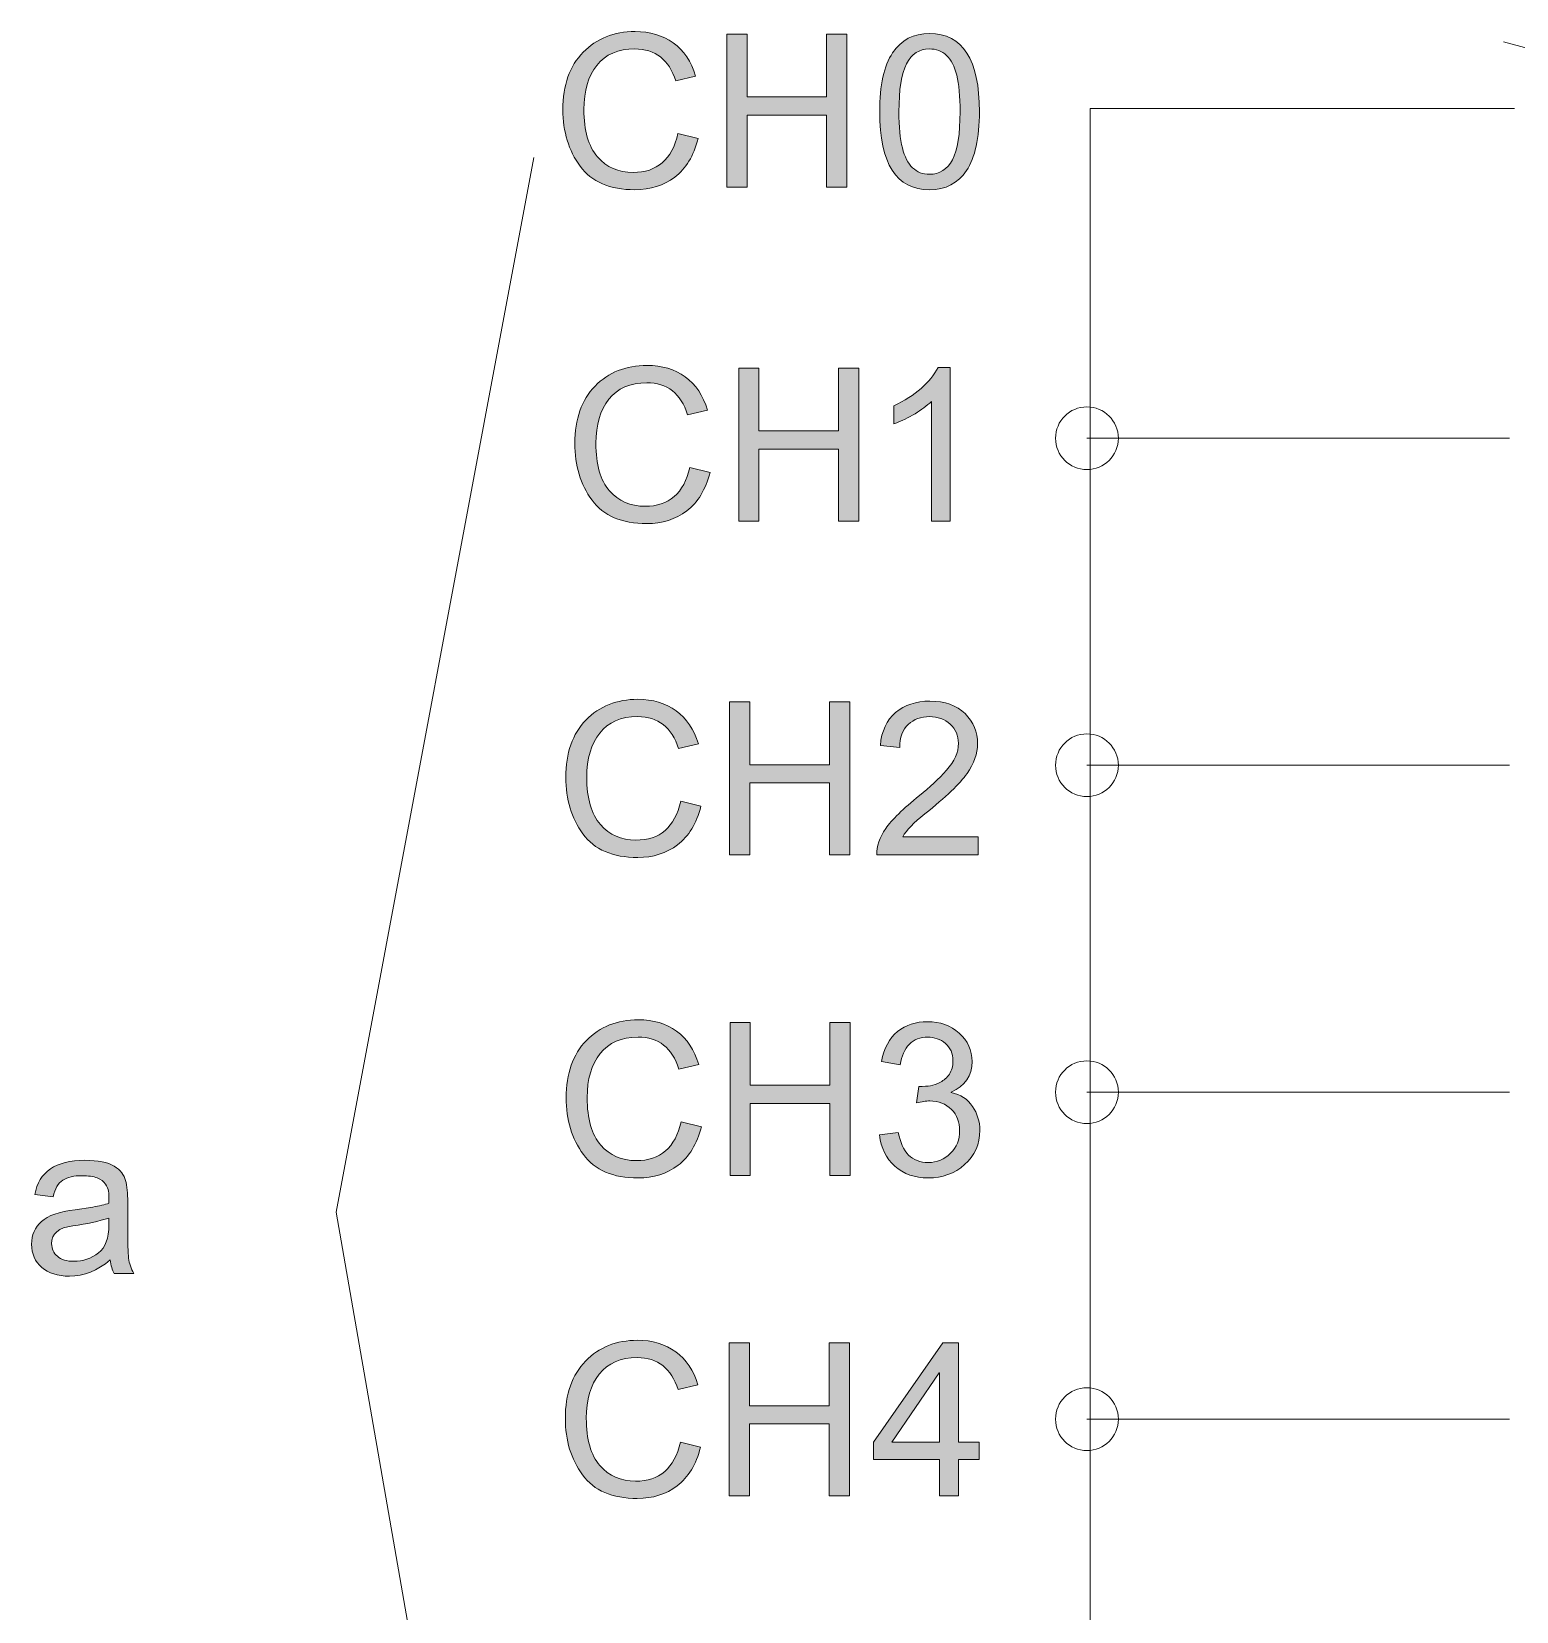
# Model space of a CAD drawing. Header units: inches. Extents: x -20 to 181, y -159 to -38.
# Drawn here: x -19.53 to 0.07, y -68.11 to -47.24 of the extents above; entities that cross this region are included whole.
import ezdxf

# ---------------------------------------------------------------- set-up
doc = ezdxf.new("R2010")
doc.units = ezdxf.units.IN
doc.header["$MEASUREMENT"] = 0
doc.layers.add('GRAPHIC', color=7, linetype='Continuous')
doc.layers.add('TEXT_NEUTRAL', color=7, linetype='Continuous')

# ---------------------------------------------------------------- blocks, each defined once
blk = doc.blocks.new('block 53')
at = {"layer": 'GRAPHIC', "lineweight": 0}
blk.add_lwpolyline([(-5.599, -65.568), (-5.599, -65.568)], dxfattribs=at)
blk.add_open_spline([(-6.013, -65.568), (-6.013, -65.339), (-5.828, -65.153), (-5.599, -65.153), (-5.37, -65.153), (-5.184, -65.339), (-5.184, -65.568), (-5.184, -65.797), (-5.37, -65.982), (-5.599, -65.982), (-5.828, -65.982), (-6.013, -65.797), (-6.013, -65.568)], degree=3, knots=[0, 0, 0, 0, 1, 1, 1, 2, 2, 2, 3, 3, 3, 4, 4, 4, 4], dxfattribs=at)
blk = doc.blocks.new('block 54')
at = {"layer": 'GRAPHIC', "lineweight": 0}
blk.add_lwpolyline([(-5.599, -61.249), (-5.599, -61.249)], dxfattribs=at)
blk.add_open_spline([(-6.013, -61.249), (-6.013, -61.02), (-5.828, -60.835), (-5.599, -60.835), (-5.37, -60.835), (-5.184, -61.02), (-5.184, -61.249), (-5.184, -61.478), (-5.37, -61.663), (-5.599, -61.663), (-5.828, -61.663), (-6.013, -61.478), (-6.013, -61.249)], degree=3, knots=[0, 0, 0, 0, 1, 1, 1, 2, 2, 2, 3, 3, 3, 4, 4, 4, 4], dxfattribs=at)
blk = doc.blocks.new('block 55')
at = {"layer": 'GRAPHIC', "lineweight": 0}
blk.add_lwpolyline([(-5.599, -56.93), (-5.599, -56.93)], dxfattribs=at)
blk.add_open_spline([(-6.013, -56.93), (-6.013, -56.702), (-5.828, -56.516), (-5.599, -56.516), (-5.37, -56.516), (-5.184, -56.702), (-5.184, -56.93), (-5.184, -57.159), (-5.37, -57.345), (-5.599, -57.345), (-5.828, -57.345), (-6.013, -57.159), (-6.013, -56.93)], degree=3, knots=[0, 0, 0, 0, 1, 1, 1, 2, 2, 2, 3, 3, 3, 4, 4, 4, 4], dxfattribs=at)
blk = doc.blocks.new('block 56')
at = {"layer": 'GRAPHIC', "lineweight": 0}
blk.add_lwpolyline([(-5.599, -52.612), (-5.599, -52.612)], dxfattribs=at)
blk.add_open_spline([(-6.013, -52.612), (-6.013, -52.383), (-5.828, -52.197), (-5.599, -52.197), (-5.37, -52.197), (-5.184, -52.383), (-5.184, -52.612), (-5.184, -52.841), (-5.37, -53.026), (-5.599, -53.026), (-5.828, -53.026), (-6.013, -52.841), (-6.013, -52.612)], degree=3, knots=[0, 0, 0, 0, 1, 1, 1, 2, 2, 2, 3, 3, 3, 4, 4, 4, 4], dxfattribs=at)
blk = doc.blocks.new('block 140')
at = {"layer": 'TEXT_NEUTRAL', "true_color": 0x1b1b19}
h = blk.add_hatch(color=250, dxfattribs=at)
h.dxf.hatch_style = 2
edge = h.paths.add_edge_path()
edge.add_spline(control_points=[(-10.695, -57.473), (-10.754, -57.7), (-10.856, -57.87), (-11.003, -57.981), (-11.149, -58.093), (-11.325, -58.149), (-11.53, -58.149), (-11.861, -58.149), (-12.102, -58.045), (-12.253, -57.838), (-12.404, -57.631), (-12.479, -57.382), (-12.479, -57.09), (-12.479, -56.768), (-12.39, -56.516), (-12.213, -56.333), (-12.035, -56.151), (-11.806, -56.06), (-11.527, -56.06), (-11.331, -56.06), (-11.162, -56.11), (-11.023, -56.21), (-10.883, -56.31), (-10.785, -56.457), (-10.729, -56.649), (-10.729, -56.649), (-10.991, -56.711), (-10.991, -56.711), (-11.035, -56.571), (-11.102, -56.465), (-11.192, -56.394), (-11.282, -56.324), (-11.395, -56.288), (-11.53, -56.288), (-11.75, -56.288), (-11.918, -56.361), (-12.031, -56.505), (-12.145, -56.65), (-12.202, -56.844), (-12.202, -57.088), (-12.202, -57.369), (-12.142, -57.578), (-12.023, -57.715), (-11.903, -57.852), (-11.746, -57.92), (-11.553, -57.92), (-11.395, -57.92), (-11.267, -57.877), (-11.168, -57.792), (-11.069, -57.706), (-11, -57.578), (-10.961, -57.406), (-10.961, -57.406), (-10.695, -57.473), (-10.695, -57.473)], knot_values=[0, 0, 0, 0, 1, 1, 1, 2, 2, 2, 3, 3, 3, 4, 4, 4, 5, 5, 5, 6, 6, 6, 7, 7, 7, 8, 8, 8, 9, 9, 9, 10, 10, 10, 11, 11, 11, 12, 12, 12, 13, 13, 13, 14, 14, 14, 15, 15, 15, 16, 16, 16, 17, 17, 17, 18, 18, 18, 18], degree=3, periodic=1)
h = blk.add_hatch(color=250, dxfattribs=at)
h.dxf.hatch_style = 2
h.paths.add_polyline_path([(-8.73, -58.114), (-8.998, -58.114), (-8.998, -57.163), (-10.048, -57.163), (-10.048, -58.114), (-10.316, -58.114), (-10.316, -56.094), (-10.048, -56.094), (-10.048, -56.924), (-8.998, -56.924), (-8.998, -56.094), (-8.73, -56.094)])
h = blk.add_hatch(color=250, dxfattribs=at)
h.dxf.hatch_style = 2
edge = h.paths.add_edge_path()
edge.add_spline(control_points=[(-7.036, -58.114), (-7.036, -58.114), (-8.374, -58.114), (-8.374, -58.114), (-8.374, -58), (-8.335, -57.885), (-8.255, -57.768), (-8.176, -57.652), (-8.027, -57.506), (-7.809, -57.33), (-7.676, -57.224), (-7.557, -57.112), (-7.452, -56.995), (-7.348, -56.877), (-7.295, -56.76), (-7.295, -56.641), (-7.295, -56.539), (-7.331, -56.455), (-7.404, -56.388), (-7.476, -56.322), (-7.567, -56.288), (-7.677, -56.288), (-7.788, -56.288), (-7.882, -56.323), (-7.957, -56.391), (-8.032, -56.459), (-8.07, -56.562), (-8.071, -56.698), (-8.071, -56.698), (-8.326, -56.669), (-8.326, -56.669), (-8.31, -56.479), (-8.243, -56.335), (-8.124, -56.235), (-8.005, -56.135), (-7.854, -56.084), (-7.672, -56.084), (-7.473, -56.084), (-7.319, -56.139), (-7.208, -56.249), (-7.097, -56.359), (-7.042, -56.491), (-7.042, -56.647), (-7.042, -56.776), (-7.088, -56.907), (-7.182, -57.04), (-7.275, -57.173), (-7.461, -57.35), (-7.739, -57.573), (-7.885, -57.689), (-7.982, -57.79), (-8.03, -57.875), (-8.03, -57.875), (-7.036, -57.875), (-7.036, -57.875), (-7.036, -57.875), (-7.036, -58.114), (-7.036, -58.114)], knot_values=[0, 0, 0, 0, 1, 1, 1, 2, 2, 2, 3, 3, 3, 4, 4, 4, 5, 5, 5, 6, 6, 6, 7, 7, 7, 8, 8, 8, 9, 9, 9, 10, 10, 10, 11, 11, 11, 12, 12, 12, 13, 13, 13, 14, 14, 14, 15, 15, 15, 16, 16, 16, 17, 17, 17, 18, 18, 18, 19, 19, 19, 19], degree=3, periodic=1)
at = {"layer": 'TEXT_NEUTRAL', "lineweight": 0}
blk.add_lwpolyline([(-8.73, -58.114), (-8.998, -58.114), (-8.998, -57.163), (-10.048, -57.163), (-10.048, -58.114), (-10.316, -58.114), (-10.316, -56.094), (-10.048, -56.094), (-10.048, -56.924), (-8.998, -56.924), (-8.998, -56.094), (-8.73, -56.094), (-8.73, -58.114)], dxfattribs=at)
for points, knots in [([(-10.695, -57.473), (-10.754, -57.7), (-10.856, -57.87), (-11.003, -57.981), (-11.149, -58.093), (-11.325, -58.149), (-11.53, -58.149), (-11.861, -58.149), (-12.102, -58.045), (-12.253, -57.838), (-12.404, -57.631), (-12.479, -57.382), (-12.479, -57.09), (-12.479, -56.768), (-12.39, -56.516), (-12.213, -56.333), (-12.035, -56.151), (-11.806, -56.06), (-11.527, -56.06), (-11.331, -56.06), (-11.162, -56.11), (-11.023, -56.21), (-10.883, -56.31), (-10.785, -56.457), (-10.729, -56.649), (-10.729, -56.649), (-10.991, -56.711), (-10.991, -56.711), (-11.035, -56.571), (-11.102, -56.465), (-11.192, -56.394), (-11.282, -56.324), (-11.395, -56.288), (-11.53, -56.288), (-11.75, -56.288), (-11.918, -56.361), (-12.031, -56.505), (-12.145, -56.65), (-12.202, -56.844), (-12.202, -57.088), (-12.202, -57.369), (-12.142, -57.578), (-12.023, -57.715), (-11.903, -57.852), (-11.746, -57.92), (-11.553, -57.92), (-11.395, -57.92), (-11.267, -57.877), (-11.168, -57.792), (-11.069, -57.706), (-11, -57.578), (-10.961, -57.406), (-10.961, -57.406), (-10.695, -57.473), (-10.695, -57.473)], [0, 0, 0, 0, 1, 1, 1, 2, 2, 2, 3, 3, 3, 4, 4, 4, 5, 5, 5, 6, 6, 6, 7, 7, 7, 8, 8, 8, 9, 9, 9, 10, 10, 10, 11, 11, 11, 12, 12, 12, 13, 13, 13, 14, 14, 14, 15, 15, 15, 16, 16, 16, 17, 17, 17, 18, 18, 18, 18]), ([(-7.036, -58.114), (-7.036, -58.114), (-8.374, -58.114), (-8.374, -58.114), (-8.374, -58), (-8.335, -57.885), (-8.255, -57.768), (-8.176, -57.652), (-8.027, -57.506), (-7.809, -57.33), (-7.676, -57.224), (-7.557, -57.112), (-7.452, -56.995), (-7.348, -56.877), (-7.295, -56.76), (-7.295, -56.641), (-7.295, -56.539), (-7.331, -56.455), (-7.404, -56.388), (-7.476, -56.322), (-7.567, -56.288), (-7.677, -56.288), (-7.788, -56.288), (-7.882, -56.323), (-7.957, -56.391), (-8.032, -56.459), (-8.07, -56.562), (-8.071, -56.698), (-8.071, -56.698), (-8.326, -56.669), (-8.326, -56.669), (-8.31, -56.479), (-8.243, -56.335), (-8.124, -56.235), (-8.005, -56.135), (-7.854, -56.084), (-7.672, -56.084), (-7.473, -56.084), (-7.319, -56.139), (-7.208, -56.249), (-7.097, -56.359), (-7.042, -56.491), (-7.042, -56.647), (-7.042, -56.776), (-7.088, -56.907), (-7.182, -57.04), (-7.275, -57.173), (-7.461, -57.35), (-7.739, -57.573), (-7.885, -57.689), (-7.982, -57.79), (-8.03, -57.875), (-8.03, -57.875), (-7.036, -57.875), (-7.036, -57.875), (-7.036, -57.875), (-7.036, -58.114), (-7.036, -58.114)], [0, 0, 0, 0, 1, 1, 1, 2, 2, 2, 3, 3, 3, 4, 4, 4, 5, 5, 5, 6, 6, 6, 7, 7, 7, 8, 8, 8, 9, 9, 9, 10, 10, 10, 11, 11, 11, 12, 12, 12, 13, 13, 13, 14, 14, 14, 15, 15, 15, 16, 16, 16, 17, 17, 17, 18, 18, 18, 19, 19, 19, 19])]:
    blk.add_open_spline(points, degree=3, knots=knots, dxfattribs=at)
blk = doc.blocks.new('block 141')
at = {"layer": 'TEXT_NEUTRAL', "true_color": 0x1b1b19}
h = blk.add_hatch(color=250, dxfattribs=at)
h.dxf.hatch_style = 2
edge = h.paths.add_edge_path()
edge.add_spline(control_points=[(-10.689, -61.707), (-10.748, -61.934), (-10.851, -62.103), (-10.997, -62.215), (-11.144, -62.326), (-11.32, -62.382), (-11.525, -62.382), (-11.855, -62.382), (-12.096, -62.279), (-12.247, -62.071), (-12.398, -61.864), (-12.474, -61.615), (-12.474, -61.324), (-12.474, -61.001), (-12.385, -60.749), (-12.207, -60.567), (-12.03, -60.384), (-11.801, -60.293), (-11.522, -60.293), (-11.325, -60.293), (-11.157, -60.343), (-11.017, -60.443), (-10.878, -60.543), (-10.78, -60.69), (-10.724, -60.883), (-10.724, -60.883), (-10.986, -60.945), (-10.986, -60.945), (-11.03, -60.804), (-11.097, -60.699), (-11.187, -60.628), (-11.277, -60.557), (-11.389, -60.522), (-11.525, -60.522), (-11.745, -60.522), (-11.912, -60.594), (-12.026, -60.739), (-12.14, -60.883), (-12.197, -61.078), (-12.197, -61.321), (-12.197, -61.602), (-12.137, -61.811), (-12.017, -61.948), (-11.897, -62.085), (-11.741, -62.153), (-11.548, -62.153), (-11.39, -62.153), (-11.262, -62.111), (-11.163, -62.025), (-11.064, -61.94), (-10.995, -61.811), (-10.955, -61.639), (-10.955, -61.639), (-10.689, -61.707), (-10.689, -61.707)], knot_values=[0, 0, 0, 0, 1, 1, 1, 2, 2, 2, 3, 3, 3, 4, 4, 4, 5, 5, 5, 6, 6, 6, 7, 7, 7, 8, 8, 8, 9, 9, 9, 10, 10, 10, 11, 11, 11, 12, 12, 12, 13, 13, 13, 14, 14, 14, 15, 15, 15, 16, 16, 16, 17, 17, 17, 18, 18, 18, 18], degree=3, periodic=1)
h = blk.add_hatch(color=250, dxfattribs=at)
h.dxf.hatch_style = 2
h.paths.add_polyline_path([(-8.724, -62.348), (-8.993, -62.348), (-8.993, -61.397), (-10.043, -61.397), (-10.043, -62.348), (-10.31, -62.348), (-10.31, -60.327), (-10.043, -60.327), (-10.043, -61.157), (-8.993, -61.157), (-8.993, -60.327), (-8.724, -60.327)])
h = blk.add_hatch(color=250, dxfattribs=at)
h.dxf.hatch_style = 2
edge = h.paths.add_edge_path()
edge.add_spline(control_points=[(-7.392, -61.255), (-7.267, -61.279), (-7.173, -61.339), (-7.109, -61.436), (-7.045, -61.533), (-7.013, -61.638), (-7.013, -61.752), (-7.013, -61.936), (-7.08, -62.087), (-7.213, -62.205), (-7.347, -62.323), (-7.507, -62.382), (-7.694, -62.382), (-7.872, -62.382), (-8.019, -62.33), (-8.135, -62.226), (-8.25, -62.122), (-8.318, -61.985), (-8.337, -61.814), (-8.337, -61.814), (-8.089, -61.78), (-8.089, -61.78), (-8.064, -61.913), (-8.019, -62.013), (-7.953, -62.079), (-7.888, -62.145), (-7.801, -62.178), (-7.694, -62.178), (-7.578, -62.178), (-7.48, -62.137), (-7.399, -62.056), (-7.319, -61.975), (-7.279, -61.875), (-7.279, -61.758), (-7.279, -61.645), (-7.315, -61.551), (-7.388, -61.477), (-7.461, -61.402), (-7.557, -61.365), (-7.674, -61.365), (-7.722, -61.365), (-7.78, -61.374), (-7.849, -61.391), (-7.849, -61.391), (-7.82, -61.174), (-7.82, -61.174), (-7.754, -61.174), (-7.702, -61.17), (-7.663, -61.164), (-7.625, -61.158), (-7.581, -61.142), (-7.534, -61.117), (-7.486, -61.092), (-7.446, -61.057), (-7.415, -61.01), (-7.384, -60.964), (-7.368, -60.906), (-7.368, -60.837), (-7.368, -60.737), (-7.402, -60.66), (-7.468, -60.604), (-7.535, -60.549), (-7.612, -60.522), (-7.699, -60.522), (-7.799, -60.522), (-7.881, -60.553), (-7.944, -60.617), (-8.007, -60.68), (-8.046, -60.771), (-8.063, -60.888), (-8.063, -60.888), (-8.311, -60.843), (-8.311, -60.843), (-8.279, -60.667), (-8.208, -60.536), (-8.098, -60.449), (-7.988, -60.361), (-7.857, -60.318), (-7.705, -60.318), (-7.536, -60.318), (-7.396, -60.369), (-7.284, -60.47), (-7.171, -60.571), (-7.115, -60.696), (-7.115, -60.843), (-7.115, -61.031), (-7.207, -61.167), (-7.392, -61.249), (-7.392, -61.249), (-7.392, -61.255), (-7.392, -61.255)], knot_values=[0, 0, 0, 0, 1, 1, 1, 2, 2, 2, 3, 3, 3, 4, 4, 4, 5, 5, 5, 6, 6, 6, 7, 7, 7, 8, 8, 8, 9, 9, 9, 10, 10, 10, 11, 11, 11, 12, 12, 12, 13, 13, 13, 14, 14, 14, 15, 15, 15, 16, 16, 16, 17, 17, 17, 18, 18, 18, 19, 19, 19, 20, 20, 20, 21, 21, 21, 22, 22, 22, 23, 23, 23, 24, 24, 24, 25, 25, 25, 26, 26, 26, 27, 27, 27, 28, 28, 28, 29, 29, 29, 30, 30, 30, 30], degree=3, periodic=1)
at = {"layer": 'TEXT_NEUTRAL', "lineweight": 0}
blk.add_lwpolyline([(-8.724, -62.348), (-8.993, -62.348), (-8.993, -61.397), (-10.043, -61.397), (-10.043, -62.348), (-10.31, -62.348), (-10.31, -60.327), (-10.043, -60.327), (-10.043, -61.157), (-8.993, -61.157), (-8.993, -60.327), (-8.724, -60.327), (-8.724, -62.348)], dxfattribs=at)
for points, knots in [([(-10.689, -61.707), (-10.748, -61.934), (-10.851, -62.103), (-10.997, -62.215), (-11.144, -62.326), (-11.32, -62.382), (-11.525, -62.382), (-11.855, -62.382), (-12.096, -62.279), (-12.247, -62.071), (-12.398, -61.864), (-12.474, -61.615), (-12.474, -61.324), (-12.474, -61.001), (-12.385, -60.749), (-12.207, -60.567), (-12.03, -60.384), (-11.801, -60.293), (-11.522, -60.293), (-11.325, -60.293), (-11.157, -60.343), (-11.017, -60.443), (-10.878, -60.543), (-10.78, -60.69), (-10.724, -60.883), (-10.724, -60.883), (-10.986, -60.945), (-10.986, -60.945), (-11.03, -60.804), (-11.097, -60.699), (-11.187, -60.628), (-11.277, -60.557), (-11.389, -60.522), (-11.525, -60.522), (-11.745, -60.522), (-11.912, -60.594), (-12.026, -60.739), (-12.14, -60.883), (-12.197, -61.078), (-12.197, -61.321), (-12.197, -61.602), (-12.137, -61.811), (-12.017, -61.948), (-11.897, -62.085), (-11.741, -62.153), (-11.548, -62.153), (-11.39, -62.153), (-11.262, -62.111), (-11.163, -62.025), (-11.064, -61.94), (-10.995, -61.811), (-10.955, -61.639), (-10.955, -61.639), (-10.689, -61.707), (-10.689, -61.707)], [0, 0, 0, 0, 1, 1, 1, 2, 2, 2, 3, 3, 3, 4, 4, 4, 5, 5, 5, 6, 6, 6, 7, 7, 7, 8, 8, 8, 9, 9, 9, 10, 10, 10, 11, 11, 11, 12, 12, 12, 13, 13, 13, 14, 14, 14, 15, 15, 15, 16, 16, 16, 17, 17, 17, 18, 18, 18, 18]), ([(-7.392, -61.255), (-7.267, -61.279), (-7.173, -61.339), (-7.109, -61.436), (-7.045, -61.533), (-7.013, -61.638), (-7.013, -61.752), (-7.013, -61.936), (-7.08, -62.087), (-7.213, -62.205), (-7.347, -62.323), (-7.507, -62.382), (-7.694, -62.382), (-7.872, -62.382), (-8.019, -62.33), (-8.135, -62.226), (-8.25, -62.122), (-8.318, -61.985), (-8.337, -61.814), (-8.337, -61.814), (-8.089, -61.78), (-8.089, -61.78), (-8.064, -61.913), (-8.019, -62.013), (-7.953, -62.079), (-7.888, -62.145), (-7.801, -62.178), (-7.694, -62.178), (-7.578, -62.178), (-7.48, -62.137), (-7.399, -62.056), (-7.319, -61.975), (-7.279, -61.875), (-7.279, -61.758), (-7.279, -61.645), (-7.315, -61.551), (-7.388, -61.477), (-7.461, -61.402), (-7.557, -61.365), (-7.674, -61.365), (-7.722, -61.365), (-7.78, -61.374), (-7.849, -61.391), (-7.849, -61.391), (-7.82, -61.174), (-7.82, -61.174), (-7.754, -61.174), (-7.702, -61.17), (-7.663, -61.164), (-7.625, -61.158), (-7.581, -61.142), (-7.534, -61.117), (-7.486, -61.092), (-7.446, -61.057), (-7.415, -61.01), (-7.384, -60.964), (-7.368, -60.906), (-7.368, -60.837), (-7.368, -60.737), (-7.402, -60.66), (-7.468, -60.604), (-7.535, -60.549), (-7.612, -60.522), (-7.699, -60.522), (-7.799, -60.522), (-7.881, -60.553), (-7.944, -60.617), (-8.007, -60.68), (-8.046, -60.771), (-8.063, -60.888), (-8.063, -60.888), (-8.311, -60.843), (-8.311, -60.843), (-8.279, -60.667), (-8.208, -60.536), (-8.098, -60.449), (-7.988, -60.361), (-7.857, -60.318), (-7.705, -60.318), (-7.536, -60.318), (-7.396, -60.369), (-7.284, -60.47), (-7.171, -60.571), (-7.115, -60.696), (-7.115, -60.843), (-7.115, -61.031), (-7.207, -61.167), (-7.392, -61.249), (-7.392, -61.249), (-7.392, -61.255), (-7.392, -61.255)], [0, 0, 0, 0, 1, 1, 1, 2, 2, 2, 3, 3, 3, 4, 4, 4, 5, 5, 5, 6, 6, 6, 7, 7, 7, 8, 8, 8, 9, 9, 9, 10, 10, 10, 11, 11, 11, 12, 12, 12, 13, 13, 13, 14, 14, 14, 15, 15, 15, 16, 16, 16, 17, 17, 17, 18, 18, 18, 19, 19, 19, 20, 20, 20, 21, 21, 21, 22, 22, 22, 23, 23, 23, 24, 24, 24, 25, 25, 25, 26, 26, 26, 27, 27, 27, 28, 28, 28, 29, 29, 29, 30, 30, 30, 30])]:
    blk.add_open_spline(points, degree=3, knots=knots, dxfattribs=at)
blk = doc.blocks.new('block 142')
at = {"layer": 'TEXT_NEUTRAL', "true_color": 0x1b1b19}
h = blk.add_hatch(color=250, dxfattribs=at)
h.dxf.hatch_style = 2
edge = h.paths.add_edge_path()
edge.add_spline(control_points=[(-10.7, -65.94), (-10.759, -66.167), (-10.862, -66.336), (-11.008, -66.448), (-11.155, -66.56), (-11.33, -66.615), (-11.535, -66.615), (-11.866, -66.615), (-12.107, -66.512), (-12.258, -66.305), (-12.409, -66.097), (-12.485, -65.848), (-12.485, -65.557), (-12.485, -65.235), (-12.396, -64.982), (-12.218, -64.8), (-12.04, -64.617), (-11.812, -64.526), (-11.532, -64.526), (-11.336, -64.526), (-11.168, -64.576), (-11.028, -64.677), (-10.888, -64.777), (-10.791, -64.923), (-10.735, -65.116), (-10.735, -65.116), (-10.996, -65.178), (-10.996, -65.178), (-11.04, -65.038), (-11.108, -64.932), (-11.198, -64.861), (-11.288, -64.79), (-11.4, -64.755), (-11.535, -64.755), (-11.756, -64.755), (-11.923, -64.827), (-12.037, -64.972), (-12.151, -65.117), (-12.208, -65.311), (-12.208, -65.554), (-12.208, -65.835), (-12.148, -66.044), (-12.028, -66.181), (-11.908, -66.318), (-11.752, -66.387), (-11.559, -66.387), (-11.401, -66.387), (-11.272, -66.344), (-11.173, -66.258), (-11.075, -66.173), (-11.006, -66.044), (-10.966, -65.873), (-10.966, -65.873), (-10.7, -65.94), (-10.7, -65.94)], knot_values=[0, 0, 0, 0, 1, 1, 1, 2, 2, 2, 3, 3, 3, 4, 4, 4, 5, 5, 5, 6, 6, 6, 7, 7, 7, 8, 8, 8, 9, 9, 9, 10, 10, 10, 11, 11, 11, 12, 12, 12, 13, 13, 13, 14, 14, 14, 15, 15, 15, 16, 16, 16, 17, 17, 17, 18, 18, 18, 18], degree=3, periodic=1)
h = blk.add_hatch(color=250, dxfattribs=at)
h.dxf.hatch_style = 2
h.paths.add_polyline_path([(-8.735, -66.581), (-9.004, -66.581), (-9.004, -65.63), (-10.054, -65.63), (-10.054, -66.581), (-10.321, -66.581), (-10.321, -64.561), (-10.054, -64.561), (-10.054, -65.39), (-9.004, -65.39), (-9.004, -64.561), (-8.735, -64.561)])
h = blk.add_hatch(color=250, dxfattribs=at)
h.dxf.hatch_style = 2
h.paths.add_polyline_path([(-7.022, -66.099), (-7.295, -66.099), (-7.295, -66.581), (-7.543, -66.581), (-7.543, -66.099), (-8.418, -66.099), (-8.418, -65.87), (-7.499, -64.561), (-7.295, -64.561), (-7.295, -65.87), (-7.022, -65.87)])
h.paths.add_polyline_path([(-7.543, -65.87), (-7.543, -64.958), (-7.549, -64.958), (-8.176, -65.87)])
at = {"layer": 'TEXT_NEUTRAL', "lineweight": 0}
for points in [[(-8.735, -66.581), (-9.004, -66.581), (-9.004, -65.63), (-10.054, -65.63), (-10.054, -66.581), (-10.321, -66.581), (-10.321, -64.561), (-10.054, -64.561), (-10.054, -65.39), (-9.004, -65.39), (-9.004, -64.561), (-8.735, -64.561), (-8.735, -66.581)], [(-7.022, -66.099), (-7.295, -66.099), (-7.295, -66.581), (-7.543, -66.581), (-7.543, -66.099), (-8.418, -66.099), (-8.418, -65.87), (-7.499, -64.561), (-7.295, -64.561), (-7.295, -65.87), (-7.022, -65.87), (-7.022, -66.099)], [(-7.543, -65.87), (-7.543, -64.958), (-7.549, -64.958), (-8.176, -65.87), (-7.543, -65.87)]]:
    blk.add_lwpolyline(points, dxfattribs=at)
blk.add_open_spline([(-10.7, -65.94), (-10.759, -66.167), (-10.862, -66.336), (-11.008, -66.448), (-11.155, -66.56), (-11.33, -66.615), (-11.535, -66.615), (-11.866, -66.615), (-12.107, -66.512), (-12.258, -66.305), (-12.409, -66.097), (-12.485, -65.848), (-12.485, -65.557), (-12.485, -65.235), (-12.396, -64.982), (-12.218, -64.8), (-12.04, -64.617), (-11.812, -64.526), (-11.532, -64.526), (-11.336, -64.526), (-11.168, -64.576), (-11.028, -64.677), (-10.888, -64.777), (-10.791, -64.923), (-10.735, -65.116), (-10.735, -65.116), (-10.996, -65.178), (-10.996, -65.178), (-11.04, -65.038), (-11.108, -64.932), (-11.198, -64.861), (-11.288, -64.79), (-11.4, -64.755), (-11.535, -64.755), (-11.756, -64.755), (-11.923, -64.827), (-12.037, -64.972), (-12.151, -65.117), (-12.208, -65.311), (-12.208, -65.554), (-12.208, -65.835), (-12.148, -66.044), (-12.028, -66.181), (-11.908, -66.318), (-11.752, -66.387), (-11.559, -66.387), (-11.401, -66.387), (-11.272, -66.344), (-11.173, -66.258), (-11.075, -66.173), (-11.006, -66.044), (-10.966, -65.873), (-10.966, -65.873), (-10.7, -65.94), (-10.7, -65.94)], degree=3, knots=[0, 0, 0, 0, 1, 1, 1, 2, 2, 2, 3, 3, 3, 4, 4, 4, 5, 5, 5, 6, 6, 6, 7, 7, 7, 8, 8, 8, 9, 9, 9, 10, 10, 10, 11, 11, 11, 12, 12, 12, 13, 13, 13, 14, 14, 14, 15, 15, 15, 16, 16, 16, 17, 17, 17, 18, 18, 18, 18], dxfattribs=at)
blk = doc.blocks.new('block 144')
at = {"layer": 'TEXT_NEUTRAL', "true_color": 0x1b1b19}
h = blk.add_hatch(color=250, dxfattribs=at)
h.dxf.hatch_style = 2
edge = h.paths.add_edge_path()
edge.add_spline(control_points=[(-18.183, -63.644), (-18.183, -63.644), (-18.443, -63.644), (-18.443, -63.644), (-18.467, -63.598), (-18.484, -63.538), (-18.494, -63.464), (-18.66, -63.607), (-18.84, -63.679), (-19.033, -63.679), (-19.187, -63.679), (-19.309, -63.64), (-19.398, -63.563), (-19.487, -63.486), (-19.532, -63.384), (-19.532, -63.257), (-19.532, -63.136), (-19.489, -63.036), (-19.403, -62.957), (-19.317, -62.879), (-19.168, -62.826), (-18.956, -62.801), (-18.956, -62.801), (-18.724, -62.766), (-18.724, -62.766), (-18.638, -62.753), (-18.566, -62.736), (-18.51, -62.715), (-18.51, -62.641), (-18.513, -62.588), (-18.517, -62.558), (-18.522, -62.527), (-18.535, -62.495), (-18.558, -62.462), (-18.58, -62.429), (-18.617, -62.402), (-18.666, -62.382), (-18.716, -62.362), (-18.782, -62.352), (-18.866, -62.352), (-18.972, -62.352), (-19.057, -62.371), (-19.119, -62.411), (-19.181, -62.45), (-19.223, -62.524), (-19.246, -62.631), (-19.246, -62.631), (-19.489, -62.6), (-19.489, -62.6), (-19.462, -62.45), (-19.394, -62.337), (-19.284, -62.262), (-19.173, -62.187), (-19.022, -62.149), (-18.829, -62.149), (-18.653, -62.149), (-18.524, -62.175), (-18.442, -62.227), (-18.36, -62.279), (-18.309, -62.341), (-18.291, -62.415), (-18.272, -62.489), (-18.262, -62.583), (-18.262, -62.699), (-18.262, -62.699), (-18.262, -63.032), (-18.262, -63.032), (-18.262, -63.235), (-18.258, -63.371), (-18.251, -63.441), (-18.243, -63.51), (-18.22, -63.578), (-18.183, -63.644)], knot_values=[0, 0, 0, 0, 1, 1, 1, 2, 2, 2, 3, 3, 3, 4, 4, 4, 5, 5, 5, 6, 6, 6, 7, 7, 7, 8, 8, 8, 9, 9, 9, 10, 10, 10, 11, 11, 11, 12, 12, 12, 13, 13, 13, 14, 14, 14, 15, 15, 15, 16, 16, 16, 17, 17, 17, 18, 18, 18, 19, 19, 19, 20, 20, 20, 21, 21, 21, 22, 22, 22, 23, 23, 23, 24, 24, 24, 24], degree=3, periodic=1)
edge = h.paths.add_edge_path()
edge.add_spline(control_points=[(-18.51, -63.001), (-18.51, -63.001), (-18.51, -62.911), (-18.51, -62.911), (-18.64, -62.954), (-18.799, -62.988), (-18.986, -63.014), (-19.173, -63.039), (-19.267, -63.118), (-19.267, -63.251), (-19.267, -63.318), (-19.242, -63.374), (-19.191, -63.417), (-19.141, -63.461), (-19.068, -63.483), (-18.974, -63.483), (-18.851, -63.483), (-18.744, -63.446), (-18.65, -63.373), (-18.557, -63.3), (-18.51, -63.176), (-18.51, -63.001)], knot_values=[0, 0, 0, 0, 1, 1, 1, 2, 2, 2, 3, 3, 3, 4, 4, 4, 5, 5, 5, 6, 6, 6, 7, 7, 7, 7], degree=3, periodic=1)
at = {"layer": 'TEXT_NEUTRAL', "lineweight": 0}
for points, knots in [([(-18.183, -63.644), (-18.183, -63.644), (-18.443, -63.644), (-18.443, -63.644), (-18.467, -63.598), (-18.484, -63.538), (-18.494, -63.464), (-18.66, -63.607), (-18.84, -63.679), (-19.033, -63.679), (-19.187, -63.679), (-19.309, -63.64), (-19.398, -63.563), (-19.487, -63.486), (-19.532, -63.384), (-19.532, -63.257), (-19.532, -63.136), (-19.489, -63.036), (-19.403, -62.957), (-19.317, -62.879), (-19.168, -62.826), (-18.956, -62.801), (-18.956, -62.801), (-18.724, -62.766), (-18.724, -62.766), (-18.638, -62.753), (-18.566, -62.736), (-18.51, -62.715), (-18.51, -62.641), (-18.513, -62.588), (-18.517, -62.558), (-18.522, -62.527), (-18.535, -62.495), (-18.558, -62.462), (-18.58, -62.429), (-18.617, -62.402), (-18.666, -62.382), (-18.716, -62.362), (-18.782, -62.352), (-18.866, -62.352), (-18.972, -62.352), (-19.057, -62.371), (-19.119, -62.411), (-19.181, -62.45), (-19.223, -62.524), (-19.246, -62.631), (-19.246, -62.631), (-19.489, -62.6), (-19.489, -62.6), (-19.462, -62.45), (-19.394, -62.337), (-19.284, -62.262), (-19.173, -62.187), (-19.022, -62.149), (-18.829, -62.149), (-18.653, -62.149), (-18.524, -62.175), (-18.442, -62.227), (-18.36, -62.279), (-18.309, -62.341), (-18.291, -62.415), (-18.272, -62.489), (-18.262, -62.583), (-18.262, -62.699), (-18.262, -62.699), (-18.262, -63.032), (-18.262, -63.032), (-18.262, -63.235), (-18.258, -63.371), (-18.251, -63.441), (-18.243, -63.51), (-18.22, -63.578), (-18.183, -63.644)], [0, 0, 0, 0, 1, 1, 1, 2, 2, 2, 3, 3, 3, 4, 4, 4, 5, 5, 5, 6, 6, 6, 7, 7, 7, 8, 8, 8, 9, 9, 9, 10, 10, 10, 11, 11, 11, 12, 12, 12, 13, 13, 13, 14, 14, 14, 15, 15, 15, 16, 16, 16, 17, 17, 17, 18, 18, 18, 19, 19, 19, 20, 20, 20, 21, 21, 21, 22, 22, 22, 23, 23, 23, 24, 24, 24, 24]), ([(-18.51, -63.001), (-18.51, -63.001), (-18.51, -62.911), (-18.51, -62.911), (-18.64, -62.954), (-18.799, -62.988), (-18.986, -63.014), (-19.173, -63.039), (-19.267, -63.118), (-19.267, -63.251), (-19.267, -63.318), (-19.242, -63.374), (-19.191, -63.417), (-19.141, -63.461), (-19.068, -63.483), (-18.974, -63.483), (-18.851, -63.483), (-18.744, -63.446), (-18.65, -63.373), (-18.557, -63.3), (-18.51, -63.176), (-18.51, -63.001)], [0, 0, 0, 0, 1, 1, 1, 2, 2, 2, 3, 3, 3, 4, 4, 4, 5, 5, 5, 6, 6, 6, 7, 7, 7, 7])]:
    blk.add_open_spline(points, degree=3, knots=knots, dxfattribs=at)
blk = doc.blocks.new('block 165')
at = {"layer": 'TEXT_NEUTRAL', "true_color": 0x1b1b19}
h = blk.add_hatch(color=250, dxfattribs=at)
h.dxf.hatch_style = 2
edge = h.paths.add_edge_path()
edge.add_spline(control_points=[(-10.732, -48.654), (-10.791, -48.881), (-10.893, -49.05), (-11.04, -49.162), (-11.187, -49.273), (-11.362, -49.329), (-11.567, -49.329), (-11.898, -49.329), (-12.139, -49.226), (-12.29, -49.019), (-12.441, -48.811), (-12.517, -48.562), (-12.517, -48.271), (-12.517, -47.948), (-12.428, -47.696), (-12.25, -47.514), (-12.072, -47.331), (-11.844, -47.24), (-11.564, -47.24), (-11.368, -47.24), (-11.2, -47.29), (-11.06, -47.39), (-10.92, -47.49), (-10.822, -47.637), (-10.766, -47.83), (-10.766, -47.83), (-11.028, -47.892), (-11.028, -47.892), (-11.072, -47.751), (-11.139, -47.646), (-11.229, -47.575), (-11.32, -47.504), (-11.432, -47.469), (-11.567, -47.469), (-11.788, -47.469), (-11.955, -47.541), (-12.069, -47.686), (-12.183, -47.831), (-12.24, -48.025), (-12.24, -48.268), (-12.24, -48.549), (-12.18, -48.758), (-12.06, -48.895), (-11.94, -49.032), (-11.783, -49.101), (-11.591, -49.101), (-11.433, -49.101), (-11.304, -49.058), (-11.205, -48.972), (-11.107, -48.887), (-11.037, -48.758), (-10.998, -48.587), (-10.998, -48.587), (-10.732, -48.654), (-10.732, -48.654)], knot_values=[0, 0, 0, 0, 1, 1, 1, 2, 2, 2, 3, 3, 3, 4, 4, 4, 5, 5, 5, 6, 6, 6, 7, 7, 7, 8, 8, 8, 9, 9, 9, 10, 10, 10, 11, 11, 11, 12, 12, 12, 13, 13, 13, 14, 14, 14, 15, 15, 15, 16, 16, 16, 17, 17, 17, 18, 18, 18, 18], degree=3, periodic=1)
h = blk.add_hatch(color=250, dxfattribs=at)
h.dxf.hatch_style = 2
h.paths.add_polyline_path([(-8.767, -49.295), (-9.036, -49.295), (-9.036, -48.344), (-10.086, -48.344), (-10.086, -49.295), (-10.353, -49.295), (-10.353, -47.275), (-10.086, -47.275), (-10.086, -48.104), (-9.036, -48.104), (-9.036, -47.275), (-8.767, -47.275)])
h = blk.add_hatch(color=250, dxfattribs=at)
h.dxf.hatch_style = 2
edge = h.paths.add_edge_path()
edge.add_spline(control_points=[(-7.677, -47.265), (-7.238, -47.265), (-7.018, -47.609), (-7.018, -48.299), (-7.018, -48.647), (-7.075, -48.906), (-7.189, -49.075), (-7.302, -49.245), (-7.465, -49.329), (-7.677, -49.329), (-8.115, -49.329), (-8.334, -48.986), (-8.334, -48.299), (-8.334, -47.95), (-8.278, -47.691), (-8.164, -47.521), (-8.051, -47.35), (-7.888, -47.265), (-7.677, -47.265)], knot_values=[0, 0, 0, 0, 1, 1, 1, 2, 2, 2, 3, 3, 3, 4, 4, 4, 5, 5, 5, 6, 6, 6, 6], degree=3, periodic=1)
edge = h.paths.add_edge_path()
edge.add_spline(control_points=[(-7.677, -49.125), (-7.544, -49.125), (-7.443, -49.061), (-7.375, -48.932), (-7.307, -48.803), (-7.273, -48.592), (-7.273, -48.299), (-7.273, -48.095), (-7.288, -47.934), (-7.318, -47.817), (-7.348, -47.7), (-7.393, -47.612), (-7.453, -47.555), (-7.513, -47.498), (-7.589, -47.469), (-7.68, -47.469), (-7.813, -47.469), (-7.913, -47.535), (-7.98, -47.666), (-8.047, -47.797), (-8.081, -48.008), (-8.081, -48.299), (-8.081, -48.5), (-8.066, -48.659), (-8.035, -48.777), (-8.005, -48.894), (-7.96, -48.982), (-7.9, -49.039), (-7.841, -49.097), (-7.766, -49.125), (-7.677, -49.125)], knot_values=[0, 0, 0, 0, 1, 1, 1, 2, 2, 2, 3, 3, 3, 4, 4, 4, 5, 5, 5, 6, 6, 6, 7, 7, 7, 8, 8, 8, 9, 9, 9, 10, 10, 10, 10], degree=3, periodic=1)
at = {"layer": 'TEXT_NEUTRAL', "lineweight": 0}
blk.add_lwpolyline([(-8.767, -49.295), (-9.036, -49.295), (-9.036, -48.344), (-10.086, -48.344), (-10.086, -49.295), (-10.353, -49.295), (-10.353, -47.275), (-10.086, -47.275), (-10.086, -48.104), (-9.036, -48.104), (-9.036, -47.275), (-8.767, -47.275), (-8.767, -49.295)], dxfattribs=at)
for points, knots in [([(-10.732, -48.654), (-10.791, -48.881), (-10.893, -49.05), (-11.04, -49.162), (-11.187, -49.273), (-11.362, -49.329), (-11.567, -49.329), (-11.898, -49.329), (-12.139, -49.226), (-12.29, -49.019), (-12.441, -48.811), (-12.517, -48.562), (-12.517, -48.271), (-12.517, -47.948), (-12.428, -47.696), (-12.25, -47.514), (-12.072, -47.331), (-11.844, -47.24), (-11.564, -47.24), (-11.368, -47.24), (-11.2, -47.29), (-11.06, -47.39), (-10.92, -47.49), (-10.822, -47.637), (-10.766, -47.83), (-10.766, -47.83), (-11.028, -47.892), (-11.028, -47.892), (-11.072, -47.751), (-11.139, -47.646), (-11.229, -47.575), (-11.32, -47.504), (-11.432, -47.469), (-11.567, -47.469), (-11.788, -47.469), (-11.955, -47.541), (-12.069, -47.686), (-12.183, -47.831), (-12.24, -48.025), (-12.24, -48.268), (-12.24, -48.549), (-12.18, -48.758), (-12.06, -48.895), (-11.94, -49.032), (-11.783, -49.101), (-11.591, -49.101), (-11.433, -49.101), (-11.304, -49.058), (-11.205, -48.972), (-11.107, -48.887), (-11.037, -48.758), (-10.998, -48.587), (-10.998, -48.587), (-10.732, -48.654), (-10.732, -48.654)], [0, 0, 0, 0, 1, 1, 1, 2, 2, 2, 3, 3, 3, 4, 4, 4, 5, 5, 5, 6, 6, 6, 7, 7, 7, 8, 8, 8, 9, 9, 9, 10, 10, 10, 11, 11, 11, 12, 12, 12, 13, 13, 13, 14, 14, 14, 15, 15, 15, 16, 16, 16, 17, 17, 17, 18, 18, 18, 18]), ([(-7.677, -47.265), (-7.238, -47.265), (-7.018, -47.609), (-7.018, -48.299), (-7.018, -48.647), (-7.075, -48.906), (-7.189, -49.075), (-7.302, -49.245), (-7.465, -49.329), (-7.677, -49.329), (-8.115, -49.329), (-8.334, -48.986), (-8.334, -48.299), (-8.334, -47.95), (-8.278, -47.691), (-8.164, -47.521), (-8.051, -47.35), (-7.888, -47.265), (-7.677, -47.265)], [0, 0, 0, 0, 1, 1, 1, 2, 2, 2, 3, 3, 3, 4, 4, 4, 5, 5, 5, 6, 6, 6, 6]), ([(-7.677, -49.125), (-7.544, -49.125), (-7.443, -49.061), (-7.375, -48.932), (-7.307, -48.803), (-7.273, -48.592), (-7.273, -48.299), (-7.273, -48.095), (-7.288, -47.934), (-7.318, -47.817), (-7.348, -47.7), (-7.393, -47.612), (-7.453, -47.555), (-7.513, -47.498), (-7.589, -47.469), (-7.68, -47.469), (-7.813, -47.469), (-7.913, -47.535), (-7.98, -47.666), (-8.047, -47.797), (-8.081, -48.008), (-8.081, -48.299), (-8.081, -48.5), (-8.066, -48.659), (-8.035, -48.777), (-8.005, -48.894), (-7.96, -48.982), (-7.9, -49.039), (-7.841, -49.097), (-7.766, -49.125), (-7.677, -49.125)], [0, 0, 0, 0, 1, 1, 1, 2, 2, 2, 3, 3, 3, 4, 4, 4, 5, 5, 5, 6, 6, 6, 7, 7, 7, 8, 8, 8, 9, 9, 9, 10, 10, 10, 10])]:
    blk.add_open_spline(points, degree=3, knots=knots, dxfattribs=at)
blk = doc.blocks.new('block 166')
at = {"layer": 'TEXT_NEUTRAL', "true_color": 0x1b1b19}
h = blk.add_hatch(color=250, dxfattribs=at)
h.dxf.hatch_style = 2
edge = h.paths.add_edge_path()
edge.add_spline(control_points=[(-10.575, -53.064), (-10.634, -53.291), (-10.736, -53.46), (-10.883, -53.572), (-11.029, -53.683), (-11.205, -53.739), (-11.41, -53.739), (-11.741, -53.739), (-11.982, -53.635), (-12.133, -53.428), (-12.284, -53.221), (-12.359, -52.972), (-12.359, -52.681), (-12.359, -52.358), (-12.27, -52.106), (-12.093, -51.923), (-11.915, -51.741), (-11.686, -51.65), (-11.407, -51.65), (-11.211, -51.65), (-11.042, -51.7), (-10.903, -51.8), (-10.763, -51.9), (-10.665, -52.047), (-10.609, -52.24), (-10.609, -52.24), (-10.871, -52.302), (-10.871, -52.302), (-10.915, -52.161), (-10.982, -52.056), (-11.072, -51.985), (-11.162, -51.914), (-11.275, -51.879), (-11.41, -51.879), (-11.63, -51.879), (-11.798, -51.951), (-11.911, -52.096), (-12.025, -52.24), (-12.082, -52.435), (-12.082, -52.678), (-12.082, -52.959), (-12.022, -53.168), (-11.902, -53.305), (-11.783, -53.442), (-11.626, -53.51), (-11.433, -53.51), (-11.275, -53.51), (-11.147, -53.468), (-11.048, -53.382), (-10.949, -53.297), (-10.88, -53.168), (-10.841, -52.996), (-10.841, -52.996), (-10.575, -53.064), (-10.575, -53.064)], knot_values=[0, 0, 0, 0, 1, 1, 1, 2, 2, 2, 3, 3, 3, 4, 4, 4, 5, 5, 5, 6, 6, 6, 7, 7, 7, 8, 8, 8, 9, 9, 9, 10, 10, 10, 11, 11, 11, 12, 12, 12, 13, 13, 13, 14, 14, 14, 15, 15, 15, 16, 16, 16, 17, 17, 17, 18, 18, 18, 18], degree=3, periodic=1)
h = blk.add_hatch(color=250, dxfattribs=at)
h.dxf.hatch_style = 2
h.paths.add_polyline_path([(-8.61, -53.705), (-8.879, -53.705), (-8.879, -52.754), (-9.929, -52.754), (-9.929, -53.705), (-10.196, -53.705), (-10.196, -51.684), (-9.929, -51.684), (-9.929, -52.514), (-8.879, -52.514), (-8.879, -51.684), (-8.61, -51.684)])
h = blk.add_hatch(color=250, dxfattribs=at)
h.dxf.hatch_style = 2
edge = h.paths.add_edge_path()
edge.add_spline(control_points=[(-7.403, -53.705), (-7.403, -53.705), (-7.651, -53.705), (-7.651, -53.705), (-7.651, -53.705), (-7.651, -52.124), (-7.651, -52.124), (-7.775, -52.242), (-7.941, -52.341), (-8.148, -52.423), (-8.148, -52.423), (-8.148, -52.183), (-8.148, -52.183), (-7.863, -52.046), (-7.668, -51.877), (-7.564, -51.675), (-7.564, -51.675), (-7.403, -51.675), (-7.403, -51.675), (-7.403, -51.675), (-7.403, -53.705), (-7.403, -53.705)], knot_values=[0, 0, 0, 0, 1, 1, 1, 2, 2, 2, 3, 3, 3, 4, 4, 4, 5, 5, 5, 6, 6, 6, 7, 7, 7, 7], degree=3, periodic=1)
at = {"layer": 'TEXT_NEUTRAL', "lineweight": 0}
blk.add_lwpolyline([(-8.61, -53.705), (-8.879, -53.705), (-8.879, -52.754), (-9.929, -52.754), (-9.929, -53.705), (-10.196, -53.705), (-10.196, -51.684), (-9.929, -51.684), (-9.929, -52.514), (-8.879, -52.514), (-8.879, -51.684), (-8.61, -51.684), (-8.61, -53.705)], dxfattribs=at)
for points, knots in [([(-10.575, -53.064), (-10.634, -53.291), (-10.736, -53.46), (-10.883, -53.572), (-11.029, -53.683), (-11.205, -53.739), (-11.41, -53.739), (-11.741, -53.739), (-11.982, -53.635), (-12.133, -53.428), (-12.284, -53.221), (-12.359, -52.972), (-12.359, -52.681), (-12.359, -52.358), (-12.27, -52.106), (-12.093, -51.923), (-11.915, -51.741), (-11.686, -51.65), (-11.407, -51.65), (-11.211, -51.65), (-11.042, -51.7), (-10.903, -51.8), (-10.763, -51.9), (-10.665, -52.047), (-10.609, -52.24), (-10.609, -52.24), (-10.871, -52.302), (-10.871, -52.302), (-10.915, -52.161), (-10.982, -52.056), (-11.072, -51.985), (-11.162, -51.914), (-11.275, -51.879), (-11.41, -51.879), (-11.63, -51.879), (-11.798, -51.951), (-11.911, -52.096), (-12.025, -52.24), (-12.082, -52.435), (-12.082, -52.678), (-12.082, -52.959), (-12.022, -53.168), (-11.902, -53.305), (-11.783, -53.442), (-11.626, -53.51), (-11.433, -53.51), (-11.275, -53.51), (-11.147, -53.468), (-11.048, -53.382), (-10.949, -53.297), (-10.88, -53.168), (-10.841, -52.996), (-10.841, -52.996), (-10.575, -53.064), (-10.575, -53.064)], [0, 0, 0, 0, 1, 1, 1, 2, 2, 2, 3, 3, 3, 4, 4, 4, 5, 5, 5, 6, 6, 6, 7, 7, 7, 8, 8, 8, 9, 9, 9, 10, 10, 10, 11, 11, 11, 12, 12, 12, 13, 13, 13, 14, 14, 14, 15, 15, 15, 16, 16, 16, 17, 17, 17, 18, 18, 18, 18]), ([(-7.403, -53.705), (-7.403, -53.705), (-7.651, -53.705), (-7.651, -53.705), (-7.651, -53.705), (-7.651, -52.124), (-7.651, -52.124), (-7.775, -52.242), (-7.941, -52.341), (-8.148, -52.423), (-8.148, -52.423), (-8.148, -52.183), (-8.148, -52.183), (-7.863, -52.046), (-7.668, -51.877), (-7.564, -51.675), (-7.564, -51.675), (-7.403, -51.675), (-7.403, -51.675), (-7.403, -51.675), (-7.403, -53.705), (-7.403, -53.705)], [0, 0, 0, 0, 1, 1, 1, 2, 2, 2, 3, 3, 3, 4, 4, 4, 5, 5, 5, 6, 6, 6, 7, 7, 7, 7])]:
    blk.add_open_spline(points, degree=3, knots=knots, dxfattribs=at)

msp = doc.modelspace()

# ---------------------------------------------------------------- linework, layer by layer
at = {"layer": 'GRAPHIC', "lineweight": 0}
for points in [[(3.166, -48.257), (-0.097, -47.375)], [(-5.556, -48.257), (0.045, -48.257)], [(-5.556, -48.257), (-5.556, -131.57)], [(-15.512, -62.836), (-12.899, -48.901)], [(-0.018, -52.612), (-5.599, -52.612)], [(-0.018, -56.93), (-5.599, -56.93)], [(-0.018, -61.249), (-5.599, -61.249)], [(-12.899, -77.816), (-15.512, -62.836)], [(-0.018, -65.568), (-5.599, -65.568)]]:
    msp.add_lwpolyline(points, dxfattribs=at)

# ---------------------------------------------------------------- block references
at = {"layer": 'GRAPHIC'}
for name in ['block 56', 'block 55', 'block 54', 'block 53']:
    msp.add_blockref(name, (0, 0), dxfattribs=at)
at = {"layer": 'TEXT_NEUTRAL'}
for name in ['block 165', 'block 166', 'block 140', 'block 141', 'block 144', 'block 142']:
    msp.add_blockref(name, (0, 0), dxfattribs=at)

doc.saveas('drawing.dxf')
